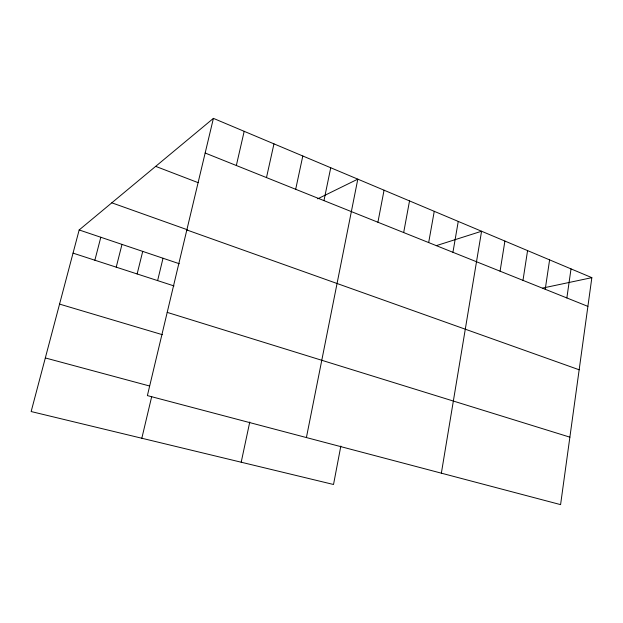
<?xml version="1.0" encoding="UTF-8"?>
<svg xmlns="http://www.w3.org/2000/svg" width="623" height="623" viewBox="0 0 623 623"><rect width="100%" height="100%" fill="white"/><g stroke="black" fill="none" stroke-linecap="round" stroke-linejoin="round"><path stroke-width="0.93" d="M591.85 277.656L560.583 504.63L147.386 395.597L213.409 118.37L591.85 277.656L542.789 288.044M566.86 297.95L571.018 268.895M545.234 289.282L549.603 259.877M522.985 280.366L527.572 250.602M500.082 271.192L504.903 241.062M441.357 473.176L481.571 231.242L436.302 245.649M452.937 252.299L458.255 221.422M428.671 242.573L434.254 211.322M403.673 232.558L409.529 200.918M377.912 222.24L384.064 190.194M340.843 446.06L333.523 484.492L31.15 411.546L79.168 229.957L213.409 118.37M306.407 437.564L357.812 179.144L317.675 198.838M323.96 200.622L330.735 167.751M241.202 462.219L249.768 421.997M295.684 189.291L302.801 155.991M266.488 177.594L273.964 143.858M236.335 165.508L244.185 131.321M141.826 438.249L151.708 396.555M157.611 280.599L163.024 258.249M137.138 273.956L142.722 251.396M116.228 267.166L121.991 244.403M94.867 260.227L100.809 237.262M45.323 357.945L149.411 385.956M59.559 304.102L162.401 334.699M167.205 312.38L569.881 437.159M73.039 253.133L174.012 285.934M79.168 229.957L179.299 263.731M111.821 202.818L187.515 229.809M186.83 229.957L579.156 369.782M155.672 166.364L198.137 182.656M205.162 153.017L587.894 306.376"/></g></svg>
